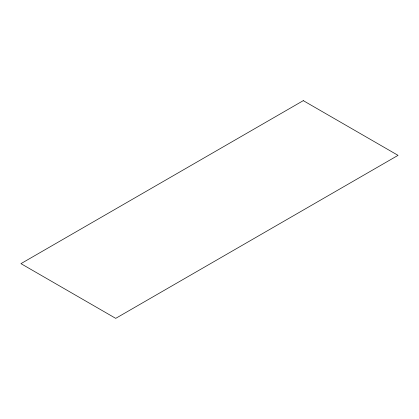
<?xml version="1.0" encoding="UTF-8"?>
<svg xmlns="http://www.w3.org/2000/svg" width="419" height="419" viewBox="0 0 419 419"><rect width="100%" height="100%" fill="white"/><g stroke="black" fill="none" stroke-linecap="round" stroke-linejoin="round"><path stroke-width="0.63" d="M303.283 100.644L20.95 263.645L115.717 318.356L398.05 155.355L303.283 100.644"/></g></svg>
